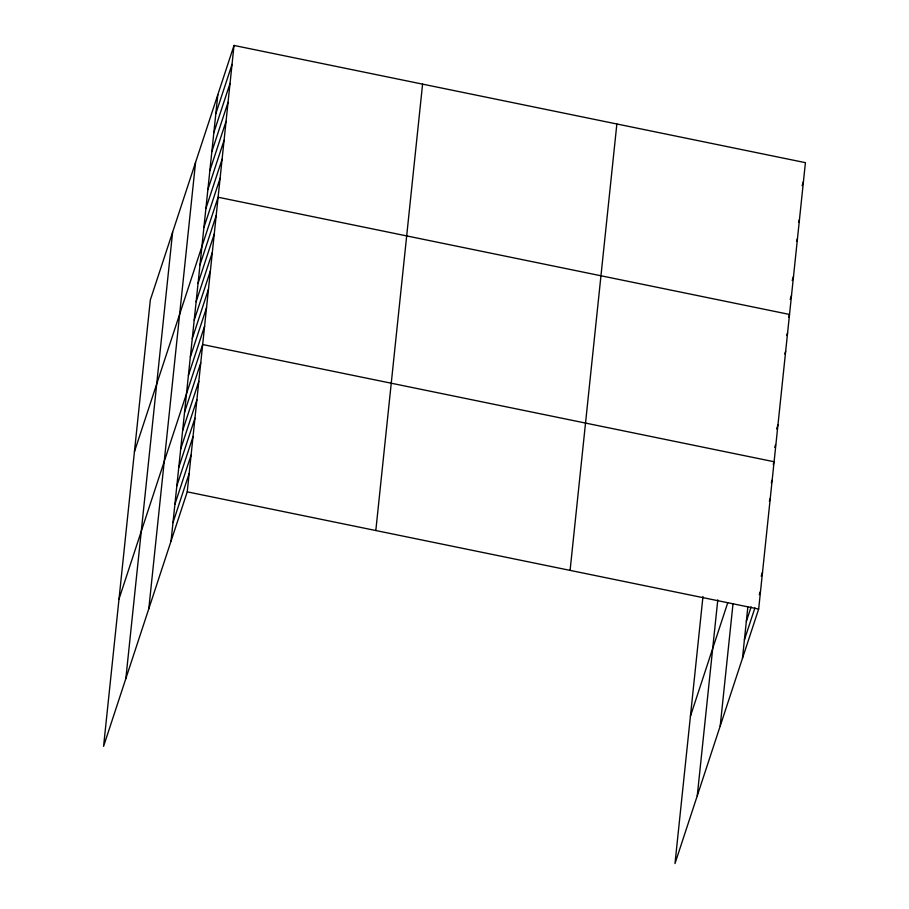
<?xml version="1.0" encoding="UTF-8"?>
<svg xmlns="http://www.w3.org/2000/svg" width="909" height="909" viewBox="0 0 909 909"><rect width="100%" height="100%" fill="white"/><g stroke="black" fill="none" stroke-linecap="round" stroke-linejoin="round"><path stroke-width="1.36" d="M125.84 678.603L172.608 232.204M148.792 608.825L195.549 162.427M171.051 541.094L217.819 94.695M234.011 45.45L150.337 299.936L103.581 746.334L187.243 491.849L234.011 45.45L805.419 162.666L758.663 609.064L674.989 863.55L702.964 596.543M375.815 530.526L422.583 84.128M570.091 570.386L616.859 123.988M697.26 795.818L717.792 599.849M720.201 726.041L733.018 603.712M742.471 658.309L747.846 607.019M215.831 113.67L232.022 64.425M213.842 132.634L230.034 83.389M211.854 151.61L228.045 102.365M209.865 170.585L226.057 121.34M207.877 189.549L224.068 140.304M205.9 208.525L222.08 159.28M203.911 227.5L220.103 178.255M134.441 451.705L218.115 197.23L789.523 314.446L788.648 317.105M199.991 264.883L216.183 215.638M198.06 283.301L214.251 234.056M196.128 301.708L212.32 252.463M194.208 320.127L210.399 270.882M192.276 338.534L208.468 289.289M190.345 356.953L206.536 307.708M188.413 375.372L204.605 326.126M119.011 599.02L202.673 344.534L774.093 461.749L773.218 464.419M184.561 412.197L200.753 362.952M182.629 430.605L198.821 381.36M180.698 449.023L196.889 399.778M178.766 467.442L194.958 418.197M176.846 485.849L193.038 436.604M174.914 504.268L191.106 455.023M172.983 522.675L189.174 473.43M802.124 185.629L803.442 181.641M798.591 222.25L799.466 219.58M796.602 241.215L797.477 238.556M792.182 280.495L793.5 276.495M790.194 299.459L791.512 295.47M786.717 335.523L787.592 332.853M784.797 353.931L785.671 351.272M776.638 428.923L777.945 424.923M774.707 447.33L775.582 444.671M690.42 716.235L727.711 602.837M771.286 482.827L772.161 480.168M769.355 501.245L770.23 498.587M746.323 621.483L751.141 606.837M761.208 576.226L762.515 572.238M744.403 639.891L754.902 607.951M759.276 594.645L760.151 591.986M187.243 491.849L758.663 609.064"/></g></svg>
